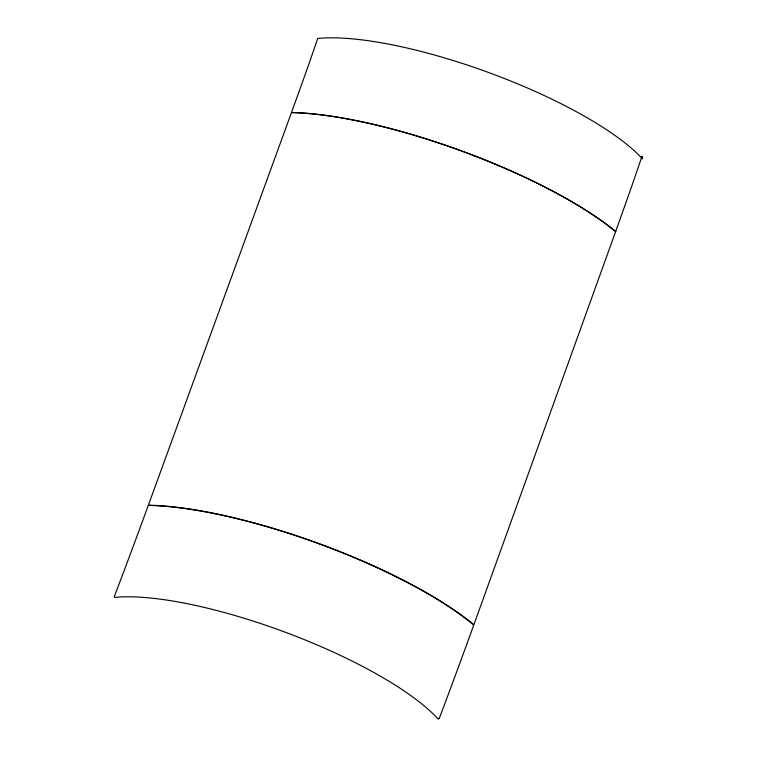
<?xml version="1.0" encoding="UTF-8"?>
<svg xmlns="http://www.w3.org/2000/svg" width="757" height="757" viewBox="0 0 757 757"><rect width="100%" height="100%" fill="white"/><g stroke="black" fill="none" stroke-linecap="round" stroke-linejoin="round"><path stroke-width="1.14" d="M615.573 231.661A130.043 2.385 -69.9 0 0 641.444 157.825C641.898 152.412 643.791 161.761 641.453 157.806A195.192 51.06 20.1 0 0 489.751 72.927A195.192 51.06 20.1 0 0 317.675 38.475A128.605 2.271 -69.7 0 1 291.483 112.481A215.688 56.415 20 0 1 615.592 231.614M615.668 231.5L473.882 624.714A216.256 56.567 20 0 0 148.372 505.184L291.445 112.623A216.256 56.567 20 0 1 615.668 231.5M439.391 718.109L438.18 719.15A194.757 50.965 20.4 0 0 287.528 633.07A194.757 50.965 20.4 0 0 114.43 597.405L114.307 596.592A127.621 2.243 -69.7 0 0 148.268 505.43A215.688 56.415 20 0 1 473.74 625.045A128.936 2.375 -69.9 0 1 439.391 718.109"/></g></svg>
